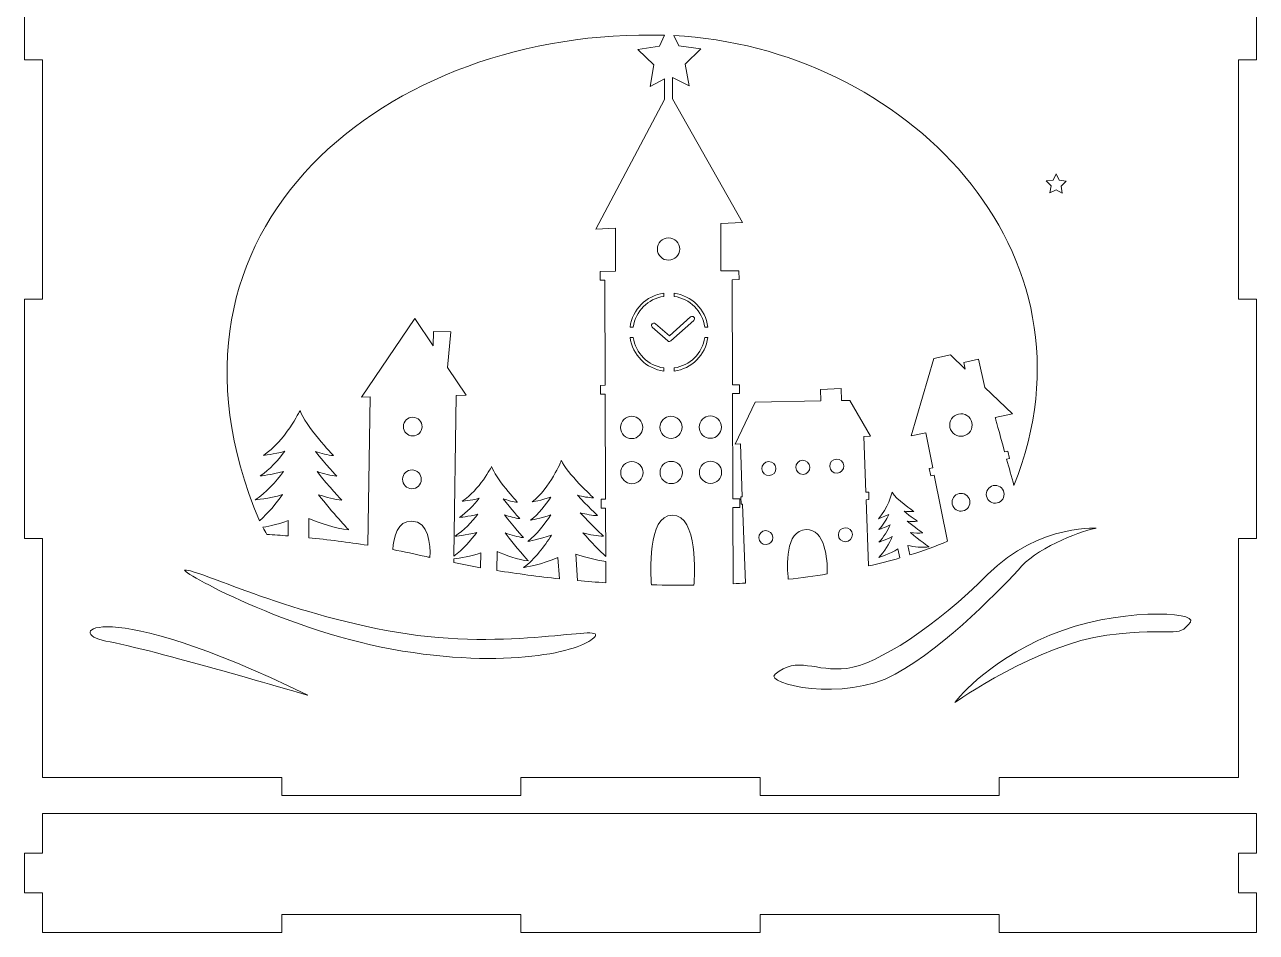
# Model space of a CAD drawing. Header units: millimetres. Extents: x -1983 to 1983, y -412 to 412.
# Drawn here: x -1357.5 to -1150.5, y -30.8 to 121.8 of the extents above; entities that cross this region are included whole.
import ezdxf

# ---------------------------------------------------------------- set-up
doc = ezdxf.new("R2010")
doc.units = ezdxf.units.MM
doc.header["$MEASUREMENT"] = 0
doc.layers.add('Camada 1', color=7, linetype='Continuous')

msp = doc.modelspace()

# ---------------------------------------------------------------- linework, layer by layer
at = {"layer": 'Camada 1', "color": 250, "lineweight": 9}
for points, knots in [([(-1357.4768, 75.6421), (-1357.4768, 75.6421), (-1357.4768, 35.4421), (-1357.4768, 35.4421), (-1357.4768, 35.4421), (-1357.4768, 35.4421), (-1354.4768, 35.4421), (-1354.4768, 35.4421), (-1354.4768, 35.4421), (-1354.4768, 35.4421), (-1354.4768, -4.7579), (-1354.4768, -4.7579), (-1354.4768, -4.7579), (-1354.4768, -4.7579), (-1314.2768, -4.7579), (-1314.2768, -4.7579), (-1314.2768, -4.7579), (-1314.2768, -4.7579), (-1314.2768, -7.7579), (-1314.2768, -7.7579), (-1314.2768, -7.7579), (-1314.2768, -7.7579), (-1274.0768, -7.7579), (-1274.0768, -7.7579), (-1274.0768, -7.7579), (-1274.0768, -7.7579), (-1274.0768, -4.7579), (-1274.0768, -4.7579), (-1274.0768, -4.7579), (-1274.0768, -4.7579), (-1233.8768, -4.7579), (-1233.8768, -4.7579), (-1233.8768, -4.7579), (-1233.8768, -4.7579), (-1233.8768, -7.7579), (-1233.8768, -7.7579), (-1233.8768, -7.7579), (-1233.8768, -7.7579), (-1193.6768, -7.7579), (-1193.6768, -7.7579), (-1193.6768, -7.7579), (-1193.6768, -7.7579), (-1193.6768, -4.7579), (-1193.6768, -4.7579), (-1193.6768, -4.7579), (-1193.6768, -4.7579), (-1153.4768, -4.7579), (-1153.4768, -4.7579), (-1153.4768, -4.7579), (-1153.4768, -4.7579), (-1153.4768, 35.4421), (-1153.4768, 35.4421), (-1153.4768, 35.4421), (-1153.4768, 35.4421), (-1150.4768, 35.4421), (-1150.4768, 35.4421), (-1150.4768, 35.4421), (-1150.4768, 35.4421), (-1150.4768, 75.6421), (-1150.4768, 75.6421), (-1150.4768, 75.6421), (-1150.4768, 75.6421), (-1153.4768, 75.6421), (-1153.4768, 75.6421), (-1153.4768, 75.6421), (-1153.4768, 75.6421), (-1153.4768, 115.8421), (-1153.4768, 115.8421), (-1153.4768, 115.8421), (-1153.4768, 115.8421), (-1150.4768, 115.8421), (-1150.4768, 115.8421), (-1150.4768, 115.8421), (-1150.4768, 115.8421), (-1150.4768, 156.0421), (-1150.4768, 156.0421), (-1150.4768, 156.0421), (-1150.4768, 156.0421), (-1153.4768, 156.0421), (-1153.4768, 156.0421), (-1153.4768, 156.0421), (-1153.4768, 156.0421), (-1153.4768, 196.2421), (-1153.4768, 196.2421), (-1153.4768, 196.2421), (-1153.4768, 196.2421), (-1193.6768, 196.2421), (-1193.6768, 196.2421), (-1193.6768, 196.2421), (-1193.6768, 196.2421), (-1193.6768, 199.2421), (-1193.6768, 199.2421), (-1193.6768, 199.2421), (-1193.6768, 199.2421), (-1233.8768, 199.2421), (-1233.8768, 199.2421), (-1233.8768, 199.2421), (-1233.8768, 199.2421), (-1233.8768, 196.2421), (-1233.8768, 196.2421), (-1233.8768, 196.2421), (-1233.8768, 196.2421), (-1274.0768, 196.2421), (-1274.0768, 196.2421), (-1274.0768, 196.2421), (-1274.0768, 196.2421), (-1274.0768, 199.2421), (-1274.0768, 199.2421), (-1274.0768, 199.2421), (-1274.0768, 199.2421), (-1314.2768, 199.2421), (-1314.2768, 199.2421), (-1314.2768, 199.2421), (-1314.2768, 199.2421), (-1314.2768, 196.2421), (-1314.2768, 196.2421), (-1314.2768, 196.2421), (-1314.2768, 196.2421), (-1354.4768, 196.2421), (-1354.4768, 196.2421), (-1354.4768, 196.2421), (-1354.4768, 196.2421), (-1354.4768, 156.0421), (-1354.4768, 156.0421), (-1354.4768, 156.0421), (-1354.4768, 156.0421), (-1357.4768, 156.0421), (-1357.4768, 156.0421), (-1357.4768, 156.0421), (-1357.4768, 156.0421), (-1357.4768, 115.8421), (-1357.4768, 115.8421), (-1357.4768, 115.8421), (-1357.4768, 115.8421), (-1354.4768, 115.8421), (-1354.4768, 115.8421), (-1354.4768, 115.8421), (-1354.4768, 115.8421), (-1354.4768, 75.6421), (-1354.4768, 75.6421), (-1354.4768, 75.6421), (-1354.4768, 75.6421), (-1357.4768, 75.6421), (-1357.4768, 75.6421)], [0, 0, 0, 0, 0.02702703, 0.02702703, 0.02702703, 0.02702703, 0.05405405, 0.05405405, 0.05405405, 0.05405405, 0.08108108, 0.08108108, 0.08108108, 0.08108108, 0.10810811, 0.10810811, 0.10810811, 0.10810811, 0.13513514, 0.13513514, 0.13513514, 0.13513514, 0.16216216, 0.16216216, 0.16216216, 0.16216216, 0.18918919, 0.18918919, 0.18918919, 0.18918919, 0.21621622, 0.21621622, 0.21621622, 0.21621622, 0.24324324, 0.24324324, 0.24324324, 0.24324324, 0.27027027, 0.27027027, 0.27027027, 0.27027027, 0.2972973, 0.2972973, 0.2972973, 0.2972973, 0.32432432, 0.32432432, 0.32432432, 0.32432432, 0.35135135, 0.35135135, 0.35135135, 0.35135135, 0.37837838, 0.37837838, 0.37837838, 0.37837838, 0.40540541, 0.40540541, 0.40540541, 0.40540541, 0.43243243, 0.43243243, 0.43243243, 0.43243243, 0.45945946, 0.45945946, 0.45945946, 0.45945946, 0.48648649, 0.48648649, 0.48648649, 0.48648649, 0.51351351, 0.51351351, 0.51351351, 0.51351351, 0.54054054, 0.54054054, 0.54054054, 0.54054054, 0.56756757, 0.56756757, 0.56756757, 0.56756757, 0.59459459, 0.59459459, 0.59459459, 0.59459459, 0.62162162, 0.62162162, 0.62162162, 0.62162162, 0.64864865, 0.64864865, 0.64864865, 0.64864865, 0.67567568, 0.67567568, 0.67567568, 0.67567568, 0.7027027, 0.7027027, 0.7027027, 0.7027027, 0.72972973, 0.72972973, 0.72972973, 0.72972973, 0.75675676, 0.75675676, 0.75675676, 0.75675676, 0.78378378, 0.78378378, 0.78378378, 0.78378378, 0.81081081, 0.81081081, 0.81081081, 0.81081081, 0.83783784, 0.83783784, 0.83783784, 0.83783784, 0.86486486, 0.86486486, 0.86486486, 0.86486486, 0.89189189, 0.89189189, 0.89189189, 0.89189189, 0.91891892, 0.91891892, 0.91891892, 0.91891892, 0.94594595, 0.94594595, 0.94594595, 0.94594595, 1, 1, 1, 1]), ([(-1249.9192, 119.9825), (-1296.2989, 121.3788), (-1338.9147, 87.712), (-1318.0081, 38.408), (-1318.0081, 38.408), (-1316.5116, 39.7378), (-1315.1929, 41.3179), (-1314.1186, 42.7938), (-1314.1186, 42.7938), (-1316.4276, 42.1243), (-1318.7534, 41.906), (-1318.7534, 41.906), (-1318.7534, 41.906), (-1316.8838, 43.1377), (-1315.2444, 44.9663), (-1313.9701, 46.6766), (-1313.9701, 46.6766), (-1315.9557, 46.1207), (-1317.9034, 45.9377), (-1317.9034, 45.9377), (-1317.9034, 45.9377), (-1316.2813, 47.0063), (-1314.8557, 48.5836), (-1313.7388, 50.0708), (-1313.7388, 50.0708), (-1315.562, 49.5583), (-1317.3569, 49.3891), (-1317.3569, 49.3891), (-1317.3569, 49.3891), (-1313.7455, 51.768), (-1311.1964, 56.9021), (-1311.1964, 56.9021), (-1311.1964, 56.9021), (-1310.4532, 54.523), (-1305.5674, 49.3476), (-1305.5674, 49.3476), (-1305.5674, 49.3476), (-1306.4955, 49.4157), (-1307.6133, 49.7221), (-1308.6103, 50.0604), (-1308.6103, 50.0604), (-1306.909, 47.8922), (-1305.0209, 45.892), (-1305.0209, 45.892), (-1305.0209, 45.892), (-1306.0201, 45.9658), (-1307.2215, 46.2922), (-1308.2989, 46.6551), (-1308.2989, 46.6551), (-1306.3564, 44.1693), (-1304.171, 41.8542), (-1304.171, 41.8542), (-1304.171, 41.8542), (-1305.3617, 41.9419), (-1306.8052, 42.3465), (-1308.0719, 42.7829), (-1308.0719, 42.7829), (-1305.7666, 39.7852), (-1303.0381, 36.8951), (-1303.0381, 36.8951), (-1303.0381, 36.8951), (-1305.1922, 37.0536), (-1308.0621, 38.1096), (-1309.7428, 38.7989), (-1309.7428, 38.7989), (-1309.7428, 38.7989), (-1309.7428, 35.5496), (-1309.7428, 35.5496), (-1309.7428, 35.5496), (-1306.4774, 35.229), (-1303.1474, 34.8122), (-1299.7946, 34.2794), (-1299.7946, 34.2794), (-1299.7946, 34.2794), (-1299.4222, 59.2), (-1299.4222, 59.2), (-1299.4222, 59.2), (-1299.4222, 59.2), (-1300.8789, 59.1728), (-1300.8789, 59.1728), (-1300.8789, 59.1728), (-1300.8789, 59.1728), (-1291.8833, 72.3842), (-1291.8833, 72.3842), (-1291.8833, 72.3842), (-1291.8833, 72.3842), (-1288.8247, 67.8056), (-1288.8247, 67.8056), (-1288.8247, 67.8056), (-1288.8247, 67.8056), (-1288.7888, 70.2119), (-1288.7888, 70.2119), (-1288.7888, 70.2119), (-1288.7888, 70.2119), (-1285.834, 70.1679), (-1285.834, 70.1679), (-1285.834, 70.1679), (-1285.834, 70.1679), (-1286.3871, 64.1563), (-1286.3871, 64.1563), (-1286.3871, 64.1563), (-1286.3871, 64.1563), (-1283.2771, 59.5004), (-1283.2771, 59.5004), (-1283.2771, 59.5004), (-1283.2771, 59.5004), (-1284.9308, 59.4699), (-1284.9308, 59.4699), (-1284.9308, 59.4699), (-1284.9308, 59.4699), (-1285.3345, 32.449), (-1285.3345, 32.449), (-1285.3345, 32.449), (-1283.8358, 33.574), (-1282.5179, 35.066), (-1281.4789, 36.445), (-1281.4789, 36.445), (-1283.3087, 35.9473), (-1285.1454, 35.8054), (-1285.1454, 35.8054), (-1285.1454, 35.8054), (-1283.6552, 36.7523), (-1282.3382, 38.1731), (-1281.3111, 39.5049), (-1281.3111, 39.5049), (-1282.8842, 39.0929), (-1284.4226, 38.9741), (-1284.4226, 38.9741), (-1284.4226, 38.9741), (-1283.1293, 39.7955), (-1281.9843, 41.0208), (-1281.0841, 42.1791), (-1281.0841, 42.1791), (-1282.529, 41.7987), (-1283.9464, 41.6888), (-1283.9464, 41.6888), (-1283.9464, 41.6888), (-1281.0673, 43.5177), (-1278.9897, 47.5333), (-1278.9897, 47.5333), (-1278.9897, 47.5333), (-1278.4345, 45.6471), (-1274.6491, 41.5016), (-1274.6491, 41.5016), (-1274.6491, 41.5016), (-1275.3804, 41.5678), (-1276.258, 41.8239), (-1277.0398, 42.1036), (-1277.0398, 42.1036), (-1275.7263, 40.3712), (-1274.2635, 38.7691), (-1274.2635, 38.7691), (-1274.2635, 38.7691), (-1275.0507, 38.8404), (-1275.9938, 39.1136), (-1276.8384, 39.4142), (-1276.8384, 39.4142), (-1275.3391, 37.4283), (-1273.6462, 35.5736), (-1273.6462, 35.5736), (-1273.6462, 35.5736), (-1274.5841, 35.6582), (-1275.7173, 35.9964), (-1276.7105, 36.3571), (-1276.7105, 36.3571), (-1274.9319, 33.9628), (-1272.8176, 31.6474), (-1272.8176, 31.6474), (-1272.8176, 31.6474), (-1274.5144, 31.8009), (-1276.764, 32.6717), (-1278.0803, 33.2373), (-1278.0803, 33.2373), (-1278.0803, 33.2373), (-1278.133, 30.0553), (-1278.133, 30.0553), (-1278.133, 30.0553), (-1274.6537, 29.4936), (-1271.132, 29.0252), (-1267.5945, 28.6526), (-1267.5945, 28.6526), (-1267.5945, 28.6526), (-1267.8498, 32.2362), (-1267.8498, 32.2362), (-1267.8498, 32.2362), (-1270.4237, 31.0659), (-1273.6216, 30.5342), (-1273.6216, 30.5342), (-1273.6216, 30.5342), (-1271.7209, 31.9898), (-1270.1284, 34.0988), (-1268.9418, 36.0001), (-1268.9418, 36.0001), (-1270.9191, 35.2706), (-1272.9391, 34.9341), (-1272.9391, 34.9341), (-1272.9391, 34.9341), (-1271.3812, 36.1283), (-1270.0616, 37.8295), (-1269.0541, 39.4046), (-1269.0541, 39.4046), (-1270.7559, 38.795), (-1272.4474, 38.5133), (-1272.4474, 38.5133), (-1272.4474, 38.5133), (-1271.0954, 39.5489), (-1269.9471, 41.0171), (-1269.0632, 42.3877), (-1269.0632, 42.3877), (-1270.6259, 41.8257), (-1272.1849, 41.5658), (-1272.1849, 41.5658), (-1272.1849, 41.5658), (-1269.1753, 43.8716), (-1267.2657, 48.5203), (-1267.2657, 48.5203), (-1267.2657, 48.5203), (-1266.4673, 46.4859), (-1261.8724, 42.2645), (-1261.8724, 42.2645), (-1261.8724, 42.2645), (-1262.6881, 42.2664), (-1263.6847, 42.4647), (-1264.578, 42.698), (-1264.578, 42.698), (-1262.9543, 40.9083), (-1261.1787, 39.2764), (-1261.1787, 39.2764), (-1261.1787, 39.2764), (-1262.0574, 39.279), (-1263.128, 39.4897), (-1264.0928, 39.7395), (-1264.0928, 39.7395), (-1262.2389, 37.6871), (-1260.1839, 35.7986), (-1260.1839, 35.7986), (-1260.1839, 35.7986), (-1261.2305, 35.801), (-1262.5181, 36.065), (-1263.6527, 36.3675), (-1263.6527, 36.3675), (-1262.2763, 34.8188), (-1260.7576, 33.3172), (-1259.8121, 32.4085), (-1259.8121, 32.4085), (-1259.8121, 32.4085), (-1259.8426, 40.5353), (-1259.8426, 40.5353), (-1259.8426, 40.5353), (-1259.8426, 40.5353), (-1260.6076, 40.5324), (-1260.6076, 40.5324), (-1260.6076, 40.5324), (-1260.6076, 40.5324), (-1260.6131, 42.01), (-1260.6131, 42.01), (-1260.6131, 42.01), (-1260.6131, 42.01), (-1259.8483, 42.0126), (-1259.8483, 42.0126), (-1259.8483, 42.0126), (-1259.8483, 42.0126), (-1259.9149, 59.6828), (-1259.9149, 59.6828), (-1259.9149, 59.6828), (-1259.9149, 59.6828), (-1260.6797, 59.6799), (-1260.6797, 59.6799), (-1260.6797, 59.6799), (-1260.6797, 59.6799), (-1260.6853, 61.1571), (-1260.6853, 61.1571), (-1260.6853, 61.1571), (-1260.6853, 61.1571), (-1259.9205, 61.1599), (-1259.9205, 61.1599), (-1259.9205, 61.1599), (-1259.9205, 61.1599), (-1259.9873, 78.83), (-1259.9873, 78.83), (-1259.9873, 78.83), (-1259.9873, 78.83), (-1260.7519, 78.827), (-1260.7519, 78.827), (-1260.7519, 78.827), (-1260.7519, 78.827), (-1260.7576, 80.3046), (-1260.7576, 80.3046), (-1260.7576, 80.3046), (-1260.7576, 80.3046), (-1258.158, 80.3142), (-1258.158, 80.3142), (-1258.158, 80.3142), (-1258.158, 80.3142), (-1258.1854, 87.566), (-1258.1854, 87.566), (-1258.1854, 87.566), (-1258.1854, 87.566), (-1261.5046, 87.4164), (-1261.5046, 87.4164), (-1261.5046, 87.4164), (-1261.5046, 87.4164), (-1249.9334, 109.1944), (-1249.9334, 109.1944), (-1249.9334, 109.1944), (-1249.9334, 109.1944), (-1249.9464, 112.6687), (-1249.9464, 112.6687), (-1249.9464, 112.6687), (-1249.9464, 112.6687), (-1252.3316, 111.3718), (-1252.3316, 111.3718), (-1252.3316, 111.3718), (-1252.3316, 111.3718), (-1251.7577, 115.0263), (-1251.7577, 115.0263), (-1251.7577, 115.0263), (-1251.7577, 115.0263), (-1254.4428, 117.5715), (-1254.4428, 117.5715), (-1254.4428, 117.5715), (-1254.4428, 117.5715), (-1250.7896, 118.1547), (-1250.7896, 118.1547), (-1250.7896, 118.1547), (-1250.7896, 118.1547), (-1249.9192, 119.9825), (-1249.9192, 119.9825)], [0, 0, 0, 0, 0.01204819, 0.01204819, 0.01204819, 0.01204819, 0.02409639, 0.02409639, 0.02409639, 0.02409639, 0.03614458, 0.03614458, 0.03614458, 0.03614458, 0.04819277, 0.04819277, 0.04819277, 0.04819277, 0.06024096, 0.06024096, 0.06024096, 0.06024096, 0.07228916, 0.07228916, 0.07228916, 0.07228916, 0.08433735, 0.08433735, 0.08433735, 0.08433735, 0.09638554, 0.09638554, 0.09638554, 0.09638554, 0.10843373, 0.10843373, 0.10843373, 0.10843373, 0.12048193, 0.12048193, 0.12048193, 0.12048193, 0.13253012, 0.13253012, 0.13253012, 0.13253012, 0.14457831, 0.14457831, 0.14457831, 0.14457831, 0.15662651, 0.15662651, 0.15662651, 0.15662651, 0.1686747, 0.1686747, 0.1686747, 0.1686747, 0.18072289, 0.18072289, 0.18072289, 0.18072289, 0.19277108, 0.19277108, 0.19277108, 0.19277108, 0.20481928, 0.20481928, 0.20481928, 0.20481928, 0.21686747, 0.21686747, 0.21686747, 0.21686747, 0.22891566, 0.22891566, 0.22891566, 0.22891566, 0.24096386, 0.24096386, 0.24096386, 0.24096386, 0.25301205, 0.25301205, 0.25301205, 0.25301205, 0.26506024, 0.26506024, 0.26506024, 0.26506024, 0.27710843, 0.27710843, 0.27710843, 0.27710843, 0.28915663, 0.28915663, 0.28915663, 0.28915663, 0.30120482, 0.30120482, 0.30120482, 0.30120482, 0.31325301, 0.31325301, 0.31325301, 0.31325301, 0.3253012, 0.3253012, 0.3253012, 0.3253012, 0.3373494, 0.3373494, 0.3373494, 0.3373494, 0.34939759, 0.34939759, 0.34939759, 0.34939759, 0.36144578, 0.36144578, 0.36144578, 0.36144578, 0.37349398, 0.37349398, 0.37349398, 0.37349398, 0.38554217, 0.38554217, 0.38554217, 0.38554217, 0.39759036, 0.39759036, 0.39759036, 0.39759036, 0.40963855, 0.40963855, 0.40963855, 0.40963855, 0.42168675, 0.42168675, 0.42168675, 0.42168675, 0.43373494, 0.43373494, 0.43373494, 0.43373494, 0.44578313, 0.44578313, 0.44578313, 0.44578313, 0.45783133, 0.45783133, 0.45783133, 0.45783133, 0.46987952, 0.46987952, 0.46987952, 0.46987952, 0.48192771, 0.48192771, 0.48192771, 0.48192771, 0.4939759, 0.4939759, 0.4939759, 0.4939759, 0.5060241, 0.5060241, 0.5060241, 0.5060241, 0.51807229, 0.51807229, 0.51807229, 0.51807229, 0.53012048, 0.53012048, 0.53012048, 0.53012048, 0.54216867, 0.54216867, 0.54216867, 0.54216867, 0.55421687, 0.55421687, 0.55421687, 0.55421687, 0.56626506, 0.56626506, 0.56626506, 0.56626506, 0.57831325, 0.57831325, 0.57831325, 0.57831325, 0.59036145, 0.59036145, 0.59036145, 0.59036145, 0.60240964, 0.60240964, 0.60240964, 0.60240964, 0.61445783, 0.61445783, 0.61445783, 0.61445783, 0.62650602, 0.62650602, 0.62650602, 0.62650602, 0.63855422, 0.63855422, 0.63855422, 0.63855422, 0.65060241, 0.65060241, 0.65060241, 0.65060241, 0.6626506, 0.6626506, 0.6626506, 0.6626506, 0.6746988, 0.6746988, 0.6746988, 0.6746988, 0.68674699, 0.68674699, 0.68674699, 0.68674699, 0.69879518, 0.69879518, 0.69879518, 0.69879518, 0.71084337, 0.71084337, 0.71084337, 0.71084337, 0.72289157, 0.72289157, 0.72289157, 0.72289157, 0.73493976, 0.73493976, 0.73493976, 0.73493976, 0.74698795, 0.74698795, 0.74698795, 0.74698795, 0.75903614, 0.75903614, 0.75903614, 0.75903614, 0.77108434, 0.77108434, 0.77108434, 0.77108434, 0.78313253, 0.78313253, 0.78313253, 0.78313253, 0.79518072, 0.79518072, 0.79518072, 0.79518072, 0.80722892, 0.80722892, 0.80722892, 0.80722892, 0.81927711, 0.81927711, 0.81927711, 0.81927711, 0.8313253, 0.8313253, 0.8313253, 0.8313253, 0.84337349, 0.84337349, 0.84337349, 0.84337349, 0.85542169, 0.85542169, 0.85542169, 0.85542169, 0.86746988, 0.86746988, 0.86746988, 0.86746988, 0.87951807, 0.87951807, 0.87951807, 0.87951807, 0.89156627, 0.89156627, 0.89156627, 0.89156627, 0.90361446, 0.90361446, 0.90361446, 0.90361446, 0.91566265, 0.91566265, 0.91566265, 0.91566265, 0.92771084, 0.92771084, 0.92771084, 0.92771084, 0.93975904, 0.93975904, 0.93975904, 0.93975904, 0.95180723, 0.95180723, 0.95180723, 0.95180723, 0.96385542, 0.96385542, 0.96385542, 0.96385542, 0.97590361, 0.97590361, 0.97590361, 0.97590361, 1, 1, 1, 1]), ([(-1248.3952, 119.9233), (-1248.3952, 119.9233), (-1247.5151, 118.2009), (-1247.5151, 118.2009), (-1247.5151, 118.2009), (-1247.5151, 118.2009), (-1243.8464, 117.7203), (-1243.8464, 117.7203), (-1243.8464, 117.7203), (-1243.8464, 117.7203), (-1246.4595, 115.1009), (-1246.4595, 115.1009), (-1246.4595, 115.1009), (-1246.4595, 115.1009), (-1245.7828, 111.4634), (-1245.7828, 111.4634), (-1245.7828, 111.4634), (-1245.7828, 111.4634), (-1248.6088, 112.8986), (-1248.6088, 112.8986), (-1248.6088, 112.8986), (-1248.6088, 112.8986), (-1248.5948, 109.2867), (-1248.5948, 109.2867), (-1248.5948, 109.2867), (-1248.5948, 109.2867), (-1236.8465, 88.5271), (-1236.8465, 88.5271), (-1236.8465, 88.5271), (-1236.8465, 88.5271), (-1240.4809, 88.3634), (-1240.4809, 88.3634), (-1240.4809, 88.3634), (-1240.4809, 88.3634), (-1240.4505, 80.3812), (-1240.4505, 80.3812), (-1240.4505, 80.3812), (-1240.4505, 80.3812), (-1237.4274, 80.3923), (-1237.4274, 80.3923), (-1237.4274, 80.3923), (-1237.4274, 80.3923), (-1237.4217, 78.9151), (-1237.4217, 78.9151), (-1237.4217, 78.9151), (-1237.4217, 78.9151), (-1238.5852, 78.911), (-1238.5852, 78.911), (-1238.5852, 78.911), (-1238.5852, 78.911), (-1238.5186, 61.2409), (-1238.5186, 61.2409), (-1238.5186, 61.2409), (-1238.5186, 61.2409), (-1237.3549, 61.2455), (-1237.3549, 61.2455), (-1237.3549, 61.2455), (-1237.3549, 61.2455), (-1237.3494, 59.7679), (-1237.3494, 59.7679), (-1237.3494, 59.7679), (-1237.3494, 59.7679), (-1238.513, 59.7635), (-1238.513, 59.7635), (-1238.513, 59.7635), (-1238.513, 59.7635), (-1238.4462, 42.0934), (-1238.4462, 42.0934), (-1238.4462, 42.0934), (-1238.4462, 42.0934), (-1237.2828, 42.0977), (-1237.2828, 42.0977), (-1237.2828, 42.0977), (-1237.2828, 42.0977), (-1237.277, 40.6208), (-1237.277, 40.6208), (-1237.277, 40.6208), (-1237.277, 40.6208), (-1238.4409, 40.6162), (-1238.4409, 40.6162), (-1238.4409, 40.6162), (-1238.4409, 40.6162), (-1238.3924, 27.8134), (-1238.3924, 27.8134), (-1238.3924, 27.8134), (-1237.7062, 27.849), (-1237.0221, 27.8889), (-1236.3406, 27.9328), (-1236.3406, 27.9328), (-1236.3406, 27.9328), (-1236.821, 41.1823), (-1236.821, 41.1823), (-1236.821, 41.1823), (-1236.821, 41.1823), (-1237.0584, 41.1736), (-1237.0584, 41.1736), (-1237.0584, 41.1736), (-1237.0584, 41.1736), (-1237.1044, 42.4325), (-1237.1044, 42.4325), (-1237.1044, 42.4325), (-1237.1044, 42.4325), (-1236.8667, 42.4412), (-1236.8667, 42.4412), (-1236.8667, 42.4412), (-1236.8667, 42.4412), (-1237.1901, 51.3493), (-1237.1901, 51.3493), (-1237.1901, 51.3493), (-1237.1901, 51.3493), (-1238.0546, 51.2997), (-1238.0546, 51.2997), (-1238.0546, 51.2997), (-1238.0546, 51.2997), (-1234.687, 58.3542), (-1234.687, 58.3542), (-1234.687, 58.3542), (-1234.687, 58.3542), (-1223.6649, 58.536), (-1223.6649, 58.536), (-1223.6649, 58.536), (-1223.6649, 58.536), (-1223.7352, 60.4848), (-1223.7352, 60.4848), (-1223.7352, 60.4848), (-1223.7352, 60.4848), (-1220.2737, 60.6106), (-1220.2737, 60.6106), (-1220.2737, 60.6106), (-1220.2737, 60.6106), (-1220.2006, 58.593), (-1220.2006, 58.593), (-1220.2006, 58.593), (-1220.2006, 58.593), (-1218.7835, 58.6165), (-1218.7835, 58.6165), (-1218.7835, 58.6165), (-1218.7835, 58.6165), (-1215.3349, 52.5964), (-1215.3349, 52.5964), (-1215.3349, 52.5964), (-1215.3349, 52.5964), (-1216.4355, 52.5339), (-1216.4355, 52.5339), (-1216.4355, 52.5339), (-1216.4355, 52.5339), (-1216.0966, 43.1945), (-1216.0966, 43.1945), (-1216.0966, 43.1945), (-1216.0966, 43.1945), (-1215.6235, 43.2117), (-1215.6235, 43.2117), (-1215.6235, 43.2117), (-1215.6235, 43.2117), (-1215.5778, 41.953), (-1215.5778, 41.953), (-1215.5778, 41.953), (-1215.5778, 41.953), (-1216.0511, 41.9356), (-1216.0511, 41.9356), (-1216.0511, 41.9356), (-1216.0511, 41.9356), (-1215.6474, 30.8075), (-1215.6474, 30.8075), (-1215.6474, 30.8075), (-1213.8468, 31.2169), (-1212.0939, 31.6657), (-1210.3945, 32.1554), (-1210.3945, 32.1554), (-1210.3945, 32.1554), (-1210.7188, 33.6722), (-1210.7188, 33.6722), (-1210.7188, 33.6722), (-1212.1185, 32.7822), (-1213.933, 32.2122), (-1213.933, 32.2122), (-1213.933, 32.2122), (-1212.9479, 33.2134), (-1212.1944, 34.5687), (-1211.6601, 35.7697), (-1211.6601, 35.7697), (-1212.7497, 35.1846), (-1213.8958, 34.8246), (-1213.8958, 34.8246), (-1213.8958, 34.8246), (-1213.0879, 35.6454), (-1212.46, 36.7415), (-1212.0031, 37.7385), (-1212.0031, 37.7385), (-1212.9418, 37.2455), (-1213.9021, 36.9441), (-1213.9021, 36.9441), (-1213.9021, 36.9441), (-1213.2011, 37.656), (-1212.6537, 38.603), (-1212.2517, 39.471), (-1212.2517, 39.471), (-1213.1138, 39.0172), (-1213.9981, 38.739), (-1213.9981, 38.739), (-1213.9981, 38.739), (-1212.438, 40.3241), (-1211.708, 43.1805), (-1211.708, 43.1805), (-1211.708, 43.1805), (-1211.0779, 42.0638), (-1208.0637, 39.9859), (-1208.0637, 39.9859), (-1208.0637, 39.9859), (-1208.538, 39.9204), (-1209.1332, 39.9546), (-1209.6708, 40.0175), (-1209.6708, 40.0175), (-1208.5819, 39.1097), (-1207.4171, 38.307), (-1207.4171, 38.307), (-1207.4171, 38.307), (-1207.9279, 38.2363), (-1208.5671, 38.2711), (-1209.148, 38.3379), (-1209.148, 38.3379), (-1207.9037, 37.2967), (-1206.5552, 36.3673), (-1206.5552, 36.3673), (-1206.5552, 36.3673), (-1207.164, 36.2831), (-1207.9333, 36.3312), (-1208.6174, 36.4145), (-1208.6174, 36.4145), (-1207.1355, 35.155), (-1205.4522, 33.9945), (-1205.4522, 33.9945), (-1205.4522, 33.9945), (-1206.5526, 33.8426), (-1208.1101, 34.065), (-1209.0294, 34.2309), (-1209.0294, 34.2309), (-1209.0294, 34.2309), (-1208.6942, 32.6643), (-1208.6942, 32.6643), (-1208.6942, 32.6643), (-1206.4786, 33.3531), (-1204.3626, 34.1136), (-1202.3605, 34.9478), (-1202.3605, 34.9478), (-1202.3605, 34.9478), (-1204.6151, 46.0896), (-1204.6151, 46.0896), (-1204.6151, 46.0896), (-1204.6151, 46.0896), (-1205.198, 45.9621), (-1205.198, 45.9621), (-1205.198, 45.9621), (-1205.198, 45.9621), (-1205.467, 47.1926), (-1205.467, 47.1926), (-1205.467, 47.1926), (-1205.467, 47.1926), (-1204.865, 47.3241), (-1204.865, 47.3241), (-1204.865, 47.3241), (-1204.865, 47.3241), (-1206.0518, 53.189), (-1206.0518, 53.189), (-1206.0518, 53.189), (-1206.0518, 53.189), (-1208.5127, 52.651), (-1208.5127, 52.651), (-1208.5127, 52.651), (-1208.5127, 52.651), (-1204.6689, 65.6602), (-1204.6689, 65.6602), (-1204.6689, 65.6602), (-1204.6689, 65.6602), (-1201.9, 66.2655), (-1201.9, 66.2655), (-1201.9, 66.2655), (-1201.9, 66.2655), (-1199.3961, 63.9008), (-1199.3961, 63.9008), (-1199.3961, 63.9008), (-1199.3961, 63.9008), (-1199.6338, 64.9879), (-1199.6338, 64.9879), (-1199.6338, 64.9879), (-1199.6338, 64.9879), (-1197.1461, 65.532), (-1197.1461, 65.532), (-1197.1461, 65.532), (-1197.1461, 65.532), (-1196.111, 60.7976), (-1196.111, 60.7976), (-1196.111, 60.7976), (-1196.111, 60.7976), (-1191.4387, 56.3845), (-1191.4387, 56.3845), (-1191.4387, 56.3845), (-1191.4387, 56.3845), (-1194.3613, 55.7453), (-1194.3613, 55.7453), (-1194.3613, 55.7453), (-1194.3613, 55.7453), (-1193.6696, 53.2082), (-1192.7781, 49.967), (-1192.7781, 49.967), (-1192.7781, 49.967), (-1192.2362, 50.0856), (-1192.2362, 50.0856), (-1192.2362, 50.0856), (-1192.2362, 50.0856), (-1191.9672, 48.8553), (-1191.9672, 48.8553), (-1191.9672, 48.8553), (-1191.9672, 48.8553), (-1192.4436, 48.751), (-1192.4436, 48.751), (-1192.4436, 48.751), (-1192.0469, 47.3102), (-1191.6244, 45.7823), (-1191.215, 44.309), (-1191.215, 44.309), (-1175.3916, 83.9071), (-1209.9775, 118.0252), (-1248.3952, 119.9233)], [0, 0, 0, 0, 0.01219512, 0.01219512, 0.01219512, 0.01219512, 0.02439024, 0.02439024, 0.02439024, 0.02439024, 0.03658537, 0.03658537, 0.03658537, 0.03658537, 0.04878049, 0.04878049, 0.04878049, 0.04878049, 0.06097561, 0.06097561, 0.06097561, 0.06097561, 0.07317073, 0.07317073, 0.07317073, 0.07317073, 0.08536585, 0.08536585, 0.08536585, 0.08536585, 0.09756098, 0.09756098, 0.09756098, 0.09756098, 0.1097561, 0.1097561, 0.1097561, 0.1097561, 0.12195122, 0.12195122, 0.12195122, 0.12195122, 0.13414634, 0.13414634, 0.13414634, 0.13414634, 0.14634146, 0.14634146, 0.14634146, 0.14634146, 0.15853659, 0.15853659, 0.15853659, 0.15853659, 0.17073171, 0.17073171, 0.17073171, 0.17073171, 0.18292683, 0.18292683, 0.18292683, 0.18292683, 0.19512195, 0.19512195, 0.19512195, 0.19512195, 0.20731707, 0.20731707, 0.20731707, 0.20731707, 0.2195122, 0.2195122, 0.2195122, 0.2195122, 0.23170732, 0.23170732, 0.23170732, 0.23170732, 0.24390244, 0.24390244, 0.24390244, 0.24390244, 0.25609756, 0.25609756, 0.25609756, 0.25609756, 0.26829268, 0.26829268, 0.26829268, 0.26829268, 0.2804878, 0.2804878, 0.2804878, 0.2804878, 0.29268293, 0.29268293, 0.29268293, 0.29268293, 0.30487805, 0.30487805, 0.30487805, 0.30487805, 0.31707317, 0.31707317, 0.31707317, 0.31707317, 0.32926829, 0.32926829, 0.32926829, 0.32926829, 0.34146341, 0.34146341, 0.34146341, 0.34146341, 0.35365854, 0.35365854, 0.35365854, 0.35365854, 0.36585366, 0.36585366, 0.36585366, 0.36585366, 0.37804878, 0.37804878, 0.37804878, 0.37804878, 0.3902439, 0.3902439, 0.3902439, 0.3902439, 0.40243902, 0.40243902, 0.40243902, 0.40243902, 0.41463415, 0.41463415, 0.41463415, 0.41463415, 0.42682927, 0.42682927, 0.42682927, 0.42682927, 0.43902439, 0.43902439, 0.43902439, 0.43902439, 0.45121951, 0.45121951, 0.45121951, 0.45121951, 0.46341463, 0.46341463, 0.46341463, 0.46341463, 0.47560976, 0.47560976, 0.47560976, 0.47560976, 0.48780488, 0.48780488, 0.48780488, 0.48780488, 0.5, 0.5, 0.5, 0.5, 0.51219512, 0.51219512, 0.51219512, 0.51219512, 0.52439024, 0.52439024, 0.52439024, 0.52439024, 0.53658537, 0.53658537, 0.53658537, 0.53658537, 0.54878049, 0.54878049, 0.54878049, 0.54878049, 0.56097561, 0.56097561, 0.56097561, 0.56097561, 0.57317073, 0.57317073, 0.57317073, 0.57317073, 0.58536585, 0.58536585, 0.58536585, 0.58536585, 0.59756098, 0.59756098, 0.59756098, 0.59756098, 0.6097561, 0.6097561, 0.6097561, 0.6097561, 0.62195122, 0.62195122, 0.62195122, 0.62195122, 0.63414634, 0.63414634, 0.63414634, 0.63414634, 0.64634146, 0.64634146, 0.64634146, 0.64634146, 0.65853659, 0.65853659, 0.65853659, 0.65853659, 0.67073171, 0.67073171, 0.67073171, 0.67073171, 0.68292683, 0.68292683, 0.68292683, 0.68292683, 0.69512195, 0.69512195, 0.69512195, 0.69512195, 0.70731707, 0.70731707, 0.70731707, 0.70731707, 0.7195122, 0.7195122, 0.7195122, 0.7195122, 0.73170732, 0.73170732, 0.73170732, 0.73170732, 0.74390244, 0.74390244, 0.74390244, 0.74390244, 0.75609756, 0.75609756, 0.75609756, 0.75609756, 0.76829268, 0.76829268, 0.76829268, 0.76829268, 0.7804878, 0.7804878, 0.7804878, 0.7804878, 0.79268293, 0.79268293, 0.79268293, 0.79268293, 0.80487805, 0.80487805, 0.80487805, 0.80487805, 0.81707317, 0.81707317, 0.81707317, 0.81707317, 0.82926829, 0.82926829, 0.82926829, 0.82926829, 0.84146341, 0.84146341, 0.84146341, 0.84146341, 0.85365854, 0.85365854, 0.85365854, 0.85365854, 0.86585366, 0.86585366, 0.86585366, 0.86585366, 0.87804878, 0.87804878, 0.87804878, 0.87804878, 0.8902439, 0.8902439, 0.8902439, 0.8902439, 0.90243902, 0.90243902, 0.90243902, 0.90243902, 0.91463415, 0.91463415, 0.91463415, 0.91463415, 0.92682927, 0.92682927, 0.92682927, 0.92682927, 0.93902439, 0.93902439, 0.93902439, 0.93902439, 0.95121951, 0.95121951, 0.95121951, 0.95121951, 0.96341463, 0.96341463, 0.96341463, 0.96341463, 0.97560976, 0.97560976, 0.97560976, 0.97560976, 1, 1, 1, 1]), ([(-1183.102, 93.454), (-1183.102, 93.454), (-1184.1434, 94.024), (-1184.1434, 94.024), (-1184.1434, 94.024), (-1184.1434, 94.024), (-1185.2036, 93.4892), (-1185.2036, 93.4892), (-1185.2036, 93.4892), (-1185.2036, 93.4892), (-1184.9829, 94.656), (-1184.9829, 94.656), (-1184.9829, 94.656), (-1184.9829, 94.656), (-1185.8195, 95.4988), (-1185.8195, 95.4988), (-1185.8195, 95.4988), (-1185.8195, 95.4988), (-1184.6418, 95.6498), (-1184.6418, 95.6498), (-1184.6418, 95.6498), (-1184.6418, 95.6498), (-1184.0984, 96.7054), (-1184.0984, 96.7054), (-1184.0984, 96.7054), (-1184.0984, 96.7054), (-1183.591, 95.6322), (-1183.591, 95.6322), (-1183.591, 95.6322), (-1183.591, 95.6322), (-1182.419, 95.442), (-1182.419, 95.442), (-1182.419, 95.442), (-1182.419, 95.442), (-1183.2831, 94.6275), (-1183.2831, 94.6275), (-1183.2831, 94.6275), (-1183.2831, 94.6275), (-1183.102, 93.454), (-1183.102, 93.454)], [0, 0, 0, 0, 0.09090909, 0.09090909, 0.09090909, 0.09090909, 0.18181818, 0.18181818, 0.18181818, 0.18181818, 0.27272727, 0.27272727, 0.27272727, 0.27272727, 0.36363636, 0.36363636, 0.36363636, 0.36363636, 0.45454545, 0.45454545, 0.45454545, 0.45454545, 0.54545455, 0.54545455, 0.54545455, 0.54545455, 0.63636364, 0.63636364, 0.63636364, 0.63636364, 0.72727273, 0.72727273, 0.72727273, 0.72727273, 0.81818182, 0.81818182, 0.81818182, 0.81818182, 1, 1, 1, 1]), ([(-1247.3893, 84.0603), (-1247.3849, 83.0267), (-1248.2198, 82.1855), (-1249.2534, 82.1818), (-1249.2534, 82.1818), (-1250.2868, 82.1779), (-1251.1282, 83.0126), (-1251.1322, 84.0462), (-1251.1322, 84.0462), (-1251.1359, 85.0798), (-1250.3012, 85.9212), (-1249.2676, 85.9249), (-1249.2676, 85.9249), (-1248.234, 85.9286), (-1247.3928, 85.0942), (-1247.3893, 84.0603)], [0, 0, 0, 0, 0.2, 0.2, 0.2, 0.2, 0.4, 0.4, 0.4, 0.4, 0.6, 0.6, 0.6, 0.6, 1, 1, 1, 1]), ([(-1255.2035, 70.9567), (-1254.8234, 73.6126), (-1252.7236, 75.714), (-1250.0689, 76.0975), (-1250.0689, 76.0975), (-1250.0689, 76.0975), (-1250.0689, 76.629), (-1250.0689, 76.629), (-1250.0689, 76.629), (-1253.015, 76.2381), (-1255.3478, 73.9038), (-1255.735, 70.9567), (-1255.735, 70.9567), (-1255.735, 70.9567), (-1255.2035, 70.9567), (-1255.2035, 70.9567)], [0, 0, 0, 0, 0.2, 0.2, 0.2, 0.2, 0.4, 0.4, 0.4, 0.4, 0.6, 0.6, 0.6, 0.6, 1, 1, 1, 1]), ([(-1248.3278, 76.1001), (-1245.6803, 75.7281), (-1243.565, 73.6157), (-1243.1841, 70.9567), (-1243.1841, 70.9567), (-1243.1841, 70.9567), (-1242.6526, 70.9567), (-1242.6526, 70.9567), (-1242.6526, 70.9567), (-1243.0411, 73.9075), (-1245.3804, 76.2455), (-1248.3278, 76.6305), (-1248.3278, 76.6305), (-1248.3278, 76.6305), (-1248.3278, 76.1001), (-1248.3278, 76.1001)], [0, 0, 0, 0, 0.2, 0.2, 0.2, 0.2, 0.4, 0.4, 0.4, 0.4, 0.6, 0.6, 0.6, 0.6, 1, 1, 1, 1]), ([(-1249.0941, 68.5262), (-1249.196, 68.5195), (-1249.2993, 68.5517), (-1249.3807, 68.6231), (-1249.3807, 68.6231), (-1249.3807, 68.6231), (-1252.0006, 70.9151), (-1252.0006, 70.9151), (-1252.0006, 70.9151), (-1252.1653, 71.0592), (-1252.1816, 71.309), (-1252.038, 71.4734), (-1252.038, 71.4734), (-1251.8941, 71.6381), (-1251.6443, 71.6549), (-1251.48, 71.5106), (-1251.48, 71.5106), (-1251.48, 71.5106), (-1249.1239, 69.4492), (-1249.1239, 69.4492), (-1249.1239, 69.4492), (-1249.1239, 69.4492), (-1245.56, 72.6423), (-1245.56, 72.6423), (-1245.56, 72.6423), (-1245.3974, 72.7877), (-1245.1471, 72.7745), (-1245.0013, 72.6117), (-1245.0013, 72.6117), (-1244.8559, 72.4493), (-1244.8691, 72.199), (-1245.0319, 72.053), (-1245.0319, 72.053), (-1245.0319, 72.053), (-1248.8567, 68.6261), (-1248.8567, 68.6261), (-1248.8567, 68.6261), (-1248.9243, 68.5652), (-1249.0086, 68.5319), (-1249.0941, 68.5262)], [0, 0, 0, 0, 0.09090909, 0.09090909, 0.09090909, 0.09090909, 0.18181818, 0.18181818, 0.18181818, 0.18181818, 0.27272727, 0.27272727, 0.27272727, 0.27272727, 0.36363636, 0.36363636, 0.36363636, 0.36363636, 0.45454545, 0.45454545, 0.45454545, 0.45454545, 0.54545455, 0.54545455, 0.54545455, 0.54545455, 0.63636364, 0.63636364, 0.63636364, 0.63636364, 0.72727273, 0.72727273, 0.72727273, 0.72727273, 0.81818182, 0.81818182, 0.81818182, 0.81818182, 1, 1, 1, 1]), ([(-1250.0689, 64.0803), (-1252.7216, 64.4632), (-1254.8204, 66.5622), (-1255.2026, 69.2155), (-1255.2026, 69.2155), (-1255.2026, 69.2155), (-1255.7341, 69.2155), (-1255.7341, 69.2155), (-1255.7341, 69.2155), (-1255.3445, 66.2709), (-1253.0131, 63.9391), (-1250.0689, 63.5486), (-1250.0689, 63.5486), (-1250.0689, 63.5486), (-1250.0689, 64.0803), (-1250.0689, 64.0803)], [0, 0, 0, 0, 0.2, 0.2, 0.2, 0.2, 0.4, 0.4, 0.4, 0.4, 0.6, 0.6, 0.6, 0.6, 1, 1, 1, 1]), ([(-1243.1859, 69.2155), (-1243.5763, 66.5491), (-1245.6716, 64.4569), (-1248.3278, 64.0788), (-1248.3278, 64.0788), (-1248.3278, 64.0788), (-1248.3278, 63.5475), (-1248.3278, 63.5475), (-1248.3278, 63.5475), (-1245.3802, 63.9336), (-1243.0433, 66.269), (-1242.6531, 69.2155), (-1242.6531, 69.2155), (-1242.6531, 69.2155), (-1243.1859, 69.2155), (-1243.1859, 69.2155)], [0, 0, 0, 0, 0.2, 0.2, 0.2, 0.2, 0.4, 0.4, 0.4, 0.4, 0.6, 0.6, 0.6, 0.6, 1, 1, 1, 1]), ([(-1253.5822, 54.0921), (-1253.5785, 53.0582), (-1254.413, 52.2175), (-1255.4466, 52.2136), (-1255.4466, 52.2136), (-1256.4802, 52.2094), (-1257.3212, 53.0443), (-1257.3251, 54.0779), (-1257.3251, 54.0779), (-1257.3294, 55.1113), (-1256.4943, 55.9525), (-1255.4607, 55.9564), (-1255.4607, 55.9564), (-1254.4271, 55.9603), (-1253.5861, 55.1257), (-1253.5822, 54.0921)], [0, 0, 0, 0, 0.2, 0.2, 0.2, 0.2, 0.4, 0.4, 0.4, 0.4, 0.6, 0.6, 0.6, 0.6, 1, 1, 1, 1]), ([(-1246.9738, 54.1169), (-1246.9701, 53.0833), (-1247.8048, 52.2423), (-1248.8382, 52.2384), (-1248.8382, 52.2384), (-1249.8718, 52.2344), (-1250.7132, 53.0691), (-1250.7167, 54.1027), (-1250.7167, 54.1027), (-1250.7212, 55.1366), (-1249.8861, 55.9778), (-1248.8523, 55.9815), (-1248.8523, 55.9815), (-1247.8191, 55.9852), (-1246.9779, 55.1505), (-1246.9738, 54.1169)], [0, 0, 0, 0, 0.2, 0.2, 0.2, 0.2, 0.4, 0.4, 0.4, 0.4, 0.6, 0.6, 0.6, 0.6, 1, 1, 1, 1]), ([(-1240.3658, 54.1419), (-1240.3619, 53.1085), (-1241.1963, 52.2673), (-1242.23, 52.2634), (-1242.23, 52.2634), (-1243.2638, 52.2593), (-1244.1045, 53.0942), (-1244.1087, 54.1275), (-1244.1087, 54.1275), (-1244.1128, 55.1614), (-1243.2777, 56.0024), (-1242.2443, 56.0063), (-1242.2443, 56.0063), (-1241.2105, 56.0104), (-1240.3695, 55.1755), (-1240.3658, 54.1419)], [0, 0, 0, 0, 0.2, 0.2, 0.2, 0.2, 0.4, 0.4, 0.4, 0.4, 0.6, 0.6, 0.6, 0.6, 1, 1, 1, 1]), ([(-1198.284, 54.8878), (-1198.0611, 53.8683), (-1198.7066, 52.8613), (-1199.7259, 52.6384), (-1199.7259, 52.6384), (-1200.7453, 52.4155), (-1201.7526, 53.0613), (-1201.9753, 54.0803), (-1201.9753, 54.0803), (-1202.1983, 55.0998), (-1201.5528, 56.107), (-1200.5333, 56.3299), (-1200.5333, 56.3299), (-1199.5139, 56.5528), (-1198.5066, 55.9072), (-1198.284, 54.8878)], [0, 0, 0, 0, 0.2, 0.2, 0.2, 0.2, 0.4, 0.4, 0.4, 0.4, 0.6, 0.6, 0.6, 0.6, 1, 1, 1, 1]), ([(-1290.6784, 54.1974), (-1290.6917, 53.3281), (-1291.4071, 52.6336), (-1292.2762, 52.6467), (-1292.2762, 52.6467), (-1293.1461, 52.6595), (-1293.8402, 53.3751), (-1293.8271, 54.2444), (-1293.8271, 54.2444), (-1293.8143, 55.1137), (-1293.0991, 55.8084), (-1292.2294, 55.7954), (-1292.2294, 55.7954), (-1291.3601, 55.7823), (-1290.6656, 55.0669), (-1290.6784, 54.1974)], [0, 0, 0, 0, 0.2, 0.2, 0.2, 0.2, 0.4, 0.4, 0.4, 0.4, 0.6, 0.6, 0.6, 0.6, 1, 1, 1, 1]), ([(-1253.5535, 46.4966), (-1253.5498, 45.463), (-1254.3842, 44.6218), (-1255.4178, 44.6181), (-1255.4178, 44.6181), (-1256.4514, 44.6142), (-1257.2927, 45.4491), (-1257.2968, 46.4825), (-1257.2968, 46.4825), (-1257.3003, 47.5161), (-1256.4656, 48.3573), (-1255.432, 48.361), (-1255.432, 48.361), (-1254.3984, 48.3649), (-1253.5572, 47.5304), (-1253.5535, 46.4966)], [0, 0, 0, 0, 0.2, 0.2, 0.2, 0.2, 0.4, 0.4, 0.4, 0.4, 0.6, 0.6, 0.6, 0.6, 1, 1, 1, 1]), ([(-1246.9453, 46.5216), (-1246.9414, 45.488), (-1247.7758, 44.6468), (-1248.8096, 44.6431), (-1248.8096, 44.6431), (-1249.843, 44.639), (-1250.6845, 45.4737), (-1250.6884, 46.5077), (-1250.6884, 46.5077), (-1250.6921, 47.5411), (-1249.8574, 48.3823), (-1248.824, 48.3858), (-1248.824, 48.3858), (-1247.7902, 48.3901), (-1246.949, 47.5552), (-1246.9453, 46.5216)], [0, 0, 0, 0, 0.2, 0.2, 0.2, 0.2, 0.4, 0.4, 0.4, 0.4, 0.6, 0.6, 0.6, 0.6, 1, 1, 1, 1]), ([(-1240.3369, 46.5467), (-1240.3332, 45.5128), (-1241.1678, 44.6716), (-1242.2014, 44.6682), (-1242.2014, 44.6682), (-1243.2348, 44.6642), (-1244.0763, 45.4987), (-1244.08, 46.5323), (-1244.08, 46.5323), (-1244.0837, 47.5659), (-1243.249, 48.4069), (-1242.2156, 48.411), (-1242.2156, 48.411), (-1241.1818, 48.4147), (-1240.341, 47.5803), (-1240.3369, 46.5467)], [0, 0, 0, 0, 0.2, 0.2, 0.2, 0.2, 0.4, 0.4, 0.4, 0.4, 0.6, 0.6, 0.6, 0.6, 1, 1, 1, 1]), ([(-1231.2194, 47.2148), (-1231.1961, 46.563), (-1231.7052, 46.0158), (-1232.3566, 45.9923), (-1232.3566, 45.9923), (-1233.0087, 45.9686), (-1233.5561, 46.4772), (-1233.58, 47.1291), (-1233.58, 47.1291), (-1233.6035, 47.7809), (-1233.0942, 48.3288), (-1232.4424, 48.3523), (-1232.4424, 48.3523), (-1231.7907, 48.3758), (-1231.2431, 47.8665), (-1231.2194, 47.2148)], [0, 0, 0, 0, 0.2, 0.2, 0.2, 0.2, 0.4, 0.4, 0.4, 0.4, 0.6, 0.6, 0.6, 0.6, 1, 1, 1, 1]), ([(-1225.5157, 47.4218), (-1225.4922, 46.7702), (-1226.0013, 46.2228), (-1226.6532, 46.1993), (-1226.6532, 46.1993), (-1227.3048, 46.1756), (-1227.8524, 46.6844), (-1227.8759, 47.3363), (-1227.8759, 47.3363), (-1227.8996, 47.9879), (-1227.3901, 48.5355), (-1226.7385, 48.5593), (-1226.7385, 48.5593), (-1226.0869, 48.5828), (-1225.5393, 48.0737), (-1225.5157, 47.4218)], [0, 0, 0, 0, 0.2, 0.2, 0.2, 0.2, 0.4, 0.4, 0.4, 0.4, 0.6, 0.6, 0.6, 0.6, 1, 1, 1, 1]), ([(-1219.8119, 47.629), (-1219.7884, 46.9772), (-1220.2977, 46.4296), (-1220.9491, 46.4056), (-1220.9491, 46.4056), (-1221.6009, 46.3821), (-1222.1485, 46.8914), (-1222.172, 47.5433), (-1222.172, 47.5433), (-1222.1958, 48.1949), (-1221.6867, 48.7427), (-1221.0348, 48.7662), (-1221.0348, 48.7662), (-1220.3832, 48.7897), (-1219.8358, 48.2807), (-1219.8119, 47.629)], [0, 0, 0, 0, 0.2, 0.2, 0.2, 0.2, 0.4, 0.4, 0.4, 0.4, 0.6, 0.6, 0.6, 0.6, 1, 1, 1, 1]), ([(-1290.8107, 45.3418), (-1290.8238, 44.4723), (-1291.539, 43.778), (-1292.4087, 43.7908), (-1292.4087, 43.7908), (-1293.2784, 43.8039), (-1293.9725, 44.5193), (-1293.9597, 45.3886), (-1293.9597, 45.3886), (-1293.9466, 46.2585), (-1293.2312, 46.9526), (-1292.3617, 46.9395), (-1292.3617, 46.9395), (-1291.4924, 46.9265), (-1290.7979, 46.2113), (-1290.8107, 45.3418)], [0, 0, 0, 0, 0.2, 0.2, 0.2, 0.2, 0.4, 0.4, 0.4, 0.4, 0.6, 0.6, 0.6, 0.6, 1, 1, 1, 1]), ([(-1192.9013, 43.171), (-1192.725, 42.3639), (-1193.2361, 41.5667), (-1194.0429, 41.3902), (-1194.0429, 41.3902), (-1194.8499, 41.2137), (-1195.6474, 41.7249), (-1195.8239, 42.532), (-1195.8239, 42.532), (-1196.0002, 43.339), (-1195.4892, 44.1362), (-1194.6821, 44.3125), (-1194.6821, 44.3125), (-1193.8749, 44.4893), (-1193.0776, 43.978), (-1192.9013, 43.171)], [0, 0, 0, 0, 0.2, 0.2, 0.2, 0.2, 0.4, 0.4, 0.4, 0.4, 0.6, 0.6, 0.6, 0.6, 1, 1, 1, 1]), ([(-1198.6527, 41.8329), (-1198.4764, 41.0258), (-1198.9874, 40.2284), (-1199.7944, 40.0521), (-1199.7944, 40.0521), (-1200.6015, 39.8754), (-1201.3989, 40.3868), (-1201.5752, 41.1939), (-1201.5752, 41.1939), (-1201.7517, 42.0007), (-1201.2405, 42.7979), (-1200.4337, 42.9746), (-1200.4337, 42.9746), (-1199.6266, 43.1509), (-1198.8292, 42.6399), (-1198.6527, 41.8329)], [0, 0, 0, 0, 0.2, 0.2, 0.2, 0.2, 0.4, 0.4, 0.4, 0.4, 0.6, 0.6, 0.6, 0.6, 1, 1, 1, 1]), ([(-1252.142, 27.6421), (-1249.7449, 27.5818), (-1247.3599, 27.5672), (-1244.9954, 27.599), (-1244.9954, 27.599), (-1244.8863, 29.0644), (-1244.2726, 39.3706), (-1248.6101, 39.3541), (-1248.6101, 39.3541), (-1252.8849, 39.3382), (-1252.2757, 29.3358), (-1252.142, 27.6421)], [0, 0, 0, 0, 0.25, 0.25, 0.25, 0.25, 0.5, 0.5, 0.5, 0.5, 1, 1, 1, 1]), ([(-1313.1818, 35.8545), (-1313.1818, 35.8545), (-1313.1818, 38.4232), (-1313.1818, 38.4232), (-1313.1818, 38.4232), (-1314.6085, 37.893), (-1316.1816, 37.5363), (-1317.4455, 37.3073), (-1317.4455, 37.3073), (-1317.2305, 36.9021), (-1317.0091, 36.5016), (-1316.7821, 36.1064), (-1316.7821, 36.1064), (-1315.5946, 36.0343), (-1314.3941, 35.9507), (-1313.1818, 35.8545)], [0, 0, 0, 0, 0.2, 0.2, 0.2, 0.2, 0.4, 0.4, 0.4, 0.4, 0.6, 0.6, 0.6, 0.6, 1, 1, 1, 1]), ([(-1295.6038, 33.5529), (-1293.727, 33.2001), (-1291.8487, 32.8081), (-1289.9758, 32.3737), (-1289.9758, 32.3737), (-1289.7717, 32.3265), (-1289.5671, 32.2793), (-1289.3621, 32.2329), (-1289.3621, 32.2329), (-1289.2731, 34.3826), (-1289.509, 38.3037), (-1292.4078, 38.3473), (-1292.4078, 38.3473), (-1294.8122, 38.3829), (-1295.4651, 35.6978), (-1295.6038, 33.5529)], [0, 0, 0, 0, 0.2, 0.2, 0.2, 0.2, 0.4, 0.4, 0.4, 0.4, 0.6, 0.6, 0.6, 0.6, 1, 1, 1, 1]), ([(-1231.3648, 12.6148), (-1233.2442, 10.9879), (-1219.8778, 7.8599), (-1211.1769, 12.6148), (-1211.1769, 12.6148), (-1202.4758, 17.37), (-1192.8724, 27.5361), (-1189.8854, 30.8156), (-1189.8854, 30.8156), (-1186.8991, 34.0949), (-1179.0285, 37.0176), (-1177.5529, 37.1141), (-1177.5529, 37.1141), (-1176.077, 37.2103), (-1186.9942, 38.1148), (-1195.6369, 29.3822), (-1195.6369, 29.3822), (-1204.2799, 20.6495), (-1214.185, 14.2546), (-1219.3165, 13.5986), (-1219.3165, 13.5986), (-1224.448, 12.9428), (-1227.7116, 15.7768), (-1231.3648, 12.6148)], [0, 0, 0, 0, 0.14285714, 0.14285714, 0.14285714, 0.14285714, 0.28571429, 0.28571429, 0.28571429, 0.28571429, 0.42857143, 0.42857143, 0.42857143, 0.42857143, 0.57142857, 0.57142857, 0.57142857, 0.57142857, 0.71428571, 0.71428571, 0.71428571, 0.71428571, 1, 1, 1, 1]), ([(-1218.3695, 36.1009), (-1218.3458, 35.4491), (-1218.8551, 34.9015), (-1219.5069, 34.878), (-1219.5069, 34.878), (-1220.1586, 34.8545), (-1220.706, 35.3635), (-1220.7295, 36.0154), (-1220.7295, 36.0154), (-1220.7534, 36.6672), (-1220.2443, 37.2146), (-1219.5925, 37.2381), (-1219.5925, 37.2381), (-1218.9406, 37.2616), (-1218.3932, 36.7526), (-1218.3695, 36.1009)], [0, 0, 0, 0, 0.2, 0.2, 0.2, 0.2, 0.4, 0.4, 0.4, 0.4, 0.6, 0.6, 0.6, 0.6, 1, 1, 1, 1]), ([(-1231.735, 35.6158), (-1231.7111, 34.9641), (-1232.2204, 34.417), (-1232.8724, 34.3933), (-1232.8724, 34.3933), (-1233.5241, 34.3695), (-1234.0712, 34.8786), (-1234.0954, 35.5302), (-1234.0954, 35.5302), (-1234.1187, 36.1821), (-1233.6096, 36.7297), (-1232.958, 36.7532), (-1232.958, 36.7532), (-1232.3061, 36.7771), (-1231.7587, 36.2679), (-1231.735, 35.6158)], [0, 0, 0, 0, 0.2, 0.2, 0.2, 0.2, 0.4, 0.4, 0.4, 0.4, 0.6, 0.6, 0.6, 0.6, 1, 1, 1, 1]), ([(-1222.5819, 29.4631), (-1222.5605, 31.9611), (-1222.9133, 37.039), (-1226.1498, 36.9217), (-1226.1498, 36.9217), (-1229.7074, 36.7924), (-1229.3627, 30.6526), (-1229.142, 28.5651), (-1229.142, 28.5651), (-1226.9115, 28.8158), (-1224.7218, 29.1149), (-1222.5819, 29.4631)], [0, 0, 0, 0, 0.25, 0.25, 0.25, 0.25, 0.5, 0.5, 0.5, 0.5, 1, 1, 1, 1]), ([(-1280.8384, 30.5126), (-1280.8384, 30.5126), (-1280.7977, 32.986), (-1280.7977, 32.986), (-1280.7977, 32.986), (-1282.4387, 32.4074), (-1284.3179, 32.1195), (-1285.3415, 31.9952), (-1285.3415, 31.9952), (-1285.3415, 31.9952), (-1285.3508, 31.3688), (-1285.3508, 31.3688), (-1285.3508, 31.3688), (-1283.858, 31.0657), (-1282.353, 30.7805), (-1280.8384, 30.5126)], [0, 0, 0, 0, 0.2, 0.2, 0.2, 0.2, 0.4, 0.4, 0.4, 0.4, 0.6, 0.6, 0.6, 0.6, 1, 1, 1, 1]), ([(-1259.8089, 31.5841), (-1261.5518, 31.7619), (-1263.5881, 32.3587), (-1264.8659, 32.7792), (-1264.8659, 32.7792), (-1264.8659, 32.7792), (-1264.5503, 28.3562), (-1264.5503, 28.3562), (-1264.5503, 28.3562), (-1262.9661, 28.2143), (-1261.3801, 28.0915), (-1259.7952, 27.9883), (-1259.7952, 27.9883), (-1259.7952, 27.9883), (-1259.8089, 31.5841), (-1259.8089, 31.5841)], [0, 0, 0, 0, 0.2, 0.2, 0.2, 0.2, 0.4, 0.4, 0.4, 0.4, 0.6, 0.6, 0.6, 0.6, 1, 1, 1, 1]), ([(-1330.5363, 30.1165), (-1331.6814, 30.0562), (-1313.1692, 19.5898), (-1293.9838, 16.5103), (-1293.9838, 16.5103), (-1274.7984, 13.4304), (-1263.1994, 16.7741), (-1261.6143, 18.9579), (-1261.6143, 18.9579), (-1260.0293, 21.1414), (-1275.9343, 16.3864), (-1294.955, 19.6657), (-1294.955, 19.6657), (-1313.9756, 22.9448), (-1328.2408, 30.2369), (-1330.5363, 30.1165)], [0, 0, 0, 0, 0.2, 0.2, 0.2, 0.2, 0.4, 0.4, 0.4, 0.4, 0.6, 0.6, 0.6, 0.6, 1, 1, 1, 1]), ([(-1309.8762, 9.0894), (-1309.8762, 9.0894), (-1336.6851, 16.9599), (-1343.818, 18.1901), (-1343.818, 18.1901), (-1350.9503, 19.4198), (-1345.0477, 26.3064), (-1309.8762, 9.0894)], [0, 0, 0, 0, 0.33333333, 0.33333333, 0.33333333, 0.33333333, 1, 1, 1, 1]), ([(-1161.5656, 21.3873), (-1160.2373, 23.1581), (-1174.1093, 23.847), (-1185.1775, 19.1739), (-1185.1775, 19.1739), (-1196.2453, 14.5003), (-1201.1645, 7.8599), (-1201.1645, 7.8599), (-1201.1645, 7.8599), (-1201.1645, 7.8599), (-1187.145, 17.698), (-1175.5851, 19.1739), (-1175.5851, 19.1739), (-1164.025, 20.6495), (-1163.7793, 18.4358), (-1161.5656, 21.3873)], [0, 0, 0, 0, 0.2, 0.2, 0.2, 0.2, 0.4, 0.4, 0.4, 0.4, 0.6, 0.6, 0.6, 0.6, 1, 1, 1, 1]), ([(-1150.4768, -10.7579), (-1150.4768, -10.7579), (-1354.4768, -10.7579), (-1354.4768, -10.7579), (-1354.4768, -10.7579), (-1354.4768, -10.7579), (-1354.4768, -17.4246), (-1354.4768, -17.4246), (-1354.4768, -17.4246), (-1354.4768, -17.4246), (-1357.4768, -17.4246), (-1357.4768, -17.4246), (-1357.4768, -17.4246), (-1357.4768, -17.4246), (-1357.4768, -24.0912), (-1357.4768, -24.0912), (-1357.4768, -24.0912), (-1357.4768, -24.0912), (-1354.4768, -24.0912), (-1354.4768, -24.0912), (-1354.4768, -24.0912), (-1354.4768, -24.0912), (-1354.4768, -30.7579), (-1354.4768, -30.7579), (-1354.4768, -30.7579), (-1354.4768, -30.7579), (-1314.2768, -30.7579), (-1314.2768, -30.7579), (-1314.2768, -30.7579), (-1314.2768, -30.7579), (-1314.2768, -27.7579), (-1314.2768, -27.7579), (-1314.2768, -27.7579), (-1314.2768, -27.7579), (-1274.0768, -27.7579), (-1274.0768, -27.7579), (-1274.0768, -27.7579), (-1274.0768, -27.7579), (-1274.0768, -30.7579), (-1274.0768, -30.7579), (-1274.0768, -30.7579), (-1274.0768, -30.7579), (-1233.8768, -30.7579), (-1233.8768, -30.7579), (-1233.8768, -30.7579), (-1233.8768, -30.7579), (-1233.8768, -27.7579), (-1233.8768, -27.7579), (-1233.8768, -27.7579), (-1233.8768, -27.7579), (-1193.6768, -27.7579), (-1193.6768, -27.7579), (-1193.6768, -27.7579), (-1193.6768, -27.7579), (-1193.6768, -30.7579), (-1193.6768, -30.7579), (-1193.6768, -30.7579), (-1193.6768, -30.7579), (-1150.4768, -30.7579), (-1150.4768, -30.7579), (-1150.4768, -30.7579), (-1150.4768, -30.7579), (-1150.4768, -24.0912), (-1150.4768, -24.0912), (-1150.4768, -24.0912), (-1150.4768, -24.0912), (-1153.4768, -24.0912), (-1153.4768, -24.0912), (-1153.4768, -24.0912), (-1153.4768, -24.0912), (-1153.4768, -17.4246), (-1153.4768, -17.4246), (-1153.4768, -17.4246), (-1153.4768, -17.4246), (-1150.4768, -17.4246), (-1150.4768, -17.4246), (-1150.4768, -17.4246), (-1150.4768, -17.4246), (-1150.4768, -10.7579), (-1150.4768, -10.7579)], [0, 0, 0, 0, 0.04761905, 0.04761905, 0.04761905, 0.04761905, 0.0952381, 0.0952381, 0.0952381, 0.0952381, 0.14285714, 0.14285714, 0.14285714, 0.14285714, 0.19047619, 0.19047619, 0.19047619, 0.19047619, 0.23809524, 0.23809524, 0.23809524, 0.23809524, 0.28571429, 0.28571429, 0.28571429, 0.28571429, 0.33333333, 0.33333333, 0.33333333, 0.33333333, 0.38095238, 0.38095238, 0.38095238, 0.38095238, 0.42857143, 0.42857143, 0.42857143, 0.42857143, 0.47619048, 0.47619048, 0.47619048, 0.47619048, 0.52380952, 0.52380952, 0.52380952, 0.52380952, 0.57142857, 0.57142857, 0.57142857, 0.57142857, 0.61904762, 0.61904762, 0.61904762, 0.61904762, 0.66666667, 0.66666667, 0.66666667, 0.66666667, 0.71428571, 0.71428571, 0.71428571, 0.71428571, 0.76190476, 0.76190476, 0.76190476, 0.76190476, 0.80952381, 0.80952381, 0.80952381, 0.80952381, 0.85714286, 0.85714286, 0.85714286, 0.85714286, 0.9047619, 0.9047619, 0.9047619, 0.9047619, 1, 1, 1, 1])]:
    msp.add_open_spline(points, degree=3, knots=knots, dxfattribs=at)

doc.saveas('drawing.dxf')
